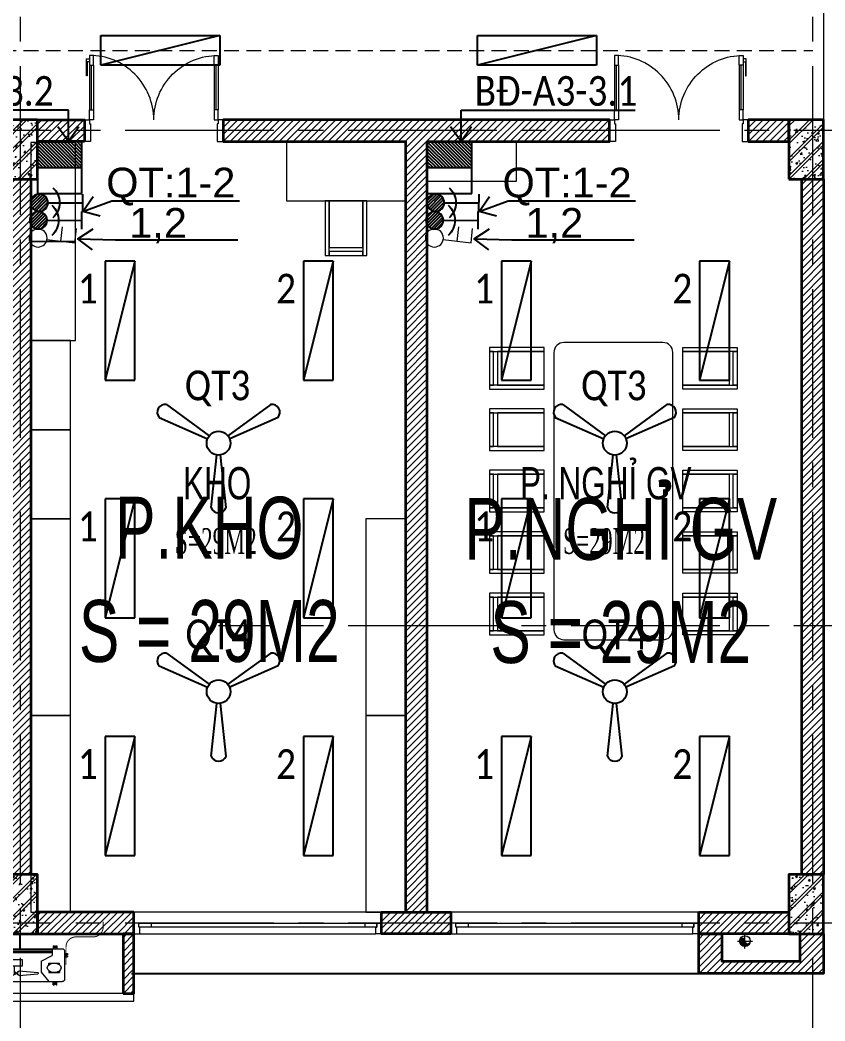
# Model space of a CAD drawing. Header units: millimetres. Extents: x 18326 to 214271, y -298828 to -198730.
# Drawn here: x 107347 to 115472, y -246619 to -236513 of the extents above; entities that cross this region are included whole.
import ezdxf
from ezdxf.enums import TextEntityAlignment as Align

# ---------------------------------------------------------------- set-up
doc = ezdxf.new("R2010")
doc.units = ezdxf.units.MM
doc.header["$LTSCALE"] = 20
doc.header["$MEASUREMENT"] = 0
for name, pattern in [('DASHED2', [0.375, 0.25, -0.125]), ('HIDDEN', [0.375, 0.25, -0.125]), ('xref LC GK$0$CENTER2', [1.125, 0.75, -0.125, 0.125, -0.125])]:
    doc.linetypes.add(name, pattern=pattern)
doc.layers.get('0').update_dxf_attribs({"lineweight": 0})
doc.layers.get('Defpoints').update_dxf_attribs({"color": 1, "lineweight": 25})
for name, color, linetype in [('!Cetech-TBD', 2, 'Continuous'), ('CDC-E', 2, 'Continuous'), ('CDC-E-Equip', 2, 'Continuous'), ('CDC-E-Note', 3, 'Continuous'), ('CETECH-E-Switch', 2, 'Continuous'), ('CETECH-TBD', 2, 'Continuous'), ('TBD', 2, 'Continuous'), ('TEXT', 7, 'Continuous'), ('xref_mb.A3$0$KV-Net thay 3', 251, 'Continuous')]:
    doc.layers.add(name, color=color, linetype=linetype)
for name, color, linetype, lineweight in [('0.MAU XANH- DAY DIEN', 3, 'HIDDEN', 20), ('IBST-E-Chieu sang', 2, 'Continuous', 9), ('KV-Cay xanh', 78, 'Continuous', 5), ('KV-Dim', 14, 'Continuous', 9), ('KV-Text', 7, 'Continuous', 25), ('KV_4_HATCH_VL_hthien', 7, 'Continuous', 0), ('xref LC GK$0$KV-Net truc', 251, 'xref LC GK$0$CENTER2', 9), ('xref_mb.A3$0$1', 1, 'Continuous', 25), ('xref_mb.A3$0$KV-Cat be tong', 6, 'Continuous', 35), ('xref_mb.A3$0$KV-Cat tuong', 4, 'Continuous', 35), ('xref_mb.A3$0$KV-Cay xanh', 78, 'Continuous', 5), ('xref_mb.A3$0$KV-Cua', 34, 'Continuous', 13), ('xref_mb.A3$0$KV-Hatch', 179, 'Continuous', 5), ('xref_mb.A3$0$KV-Net manh', 25, 'Continuous', 5), ('xref_mb.A3$0$KV-Net thay 1', 9, 'Continuous', 20), ('xref_mb.A3$0$KV-Net thay 2', 8, 'Continuous', 13), ('xref_mb.A3$0$KV-Noi that', 35, 'Continuous', 9), ('xref_mb.A3$0$KV-Thiet bi', 59, 'Continuous', 9)]:
    doc.layers.add(name, color=color, linetype=linetype, lineweight=lineweight)
doc.styles.add('AN - Arial', font='arial.ttf')
doc.styles.add('KT', font='vnsimli.shx', dxfattribs={"width": 0.72})
doc.styles.add('uv-abc', font='calibril.ttf', dxfattribs={"width": 0.85})
doc.styles.add('VN', font='arial.ttf', dxfattribs={"width": 0.7})
doc.styles.add('vuong chu', font='vntimeh.shx', dxfattribs={"width": 0.6, "bigfont": 'vnd.shx'})
doc.dimstyles.new('A2-1-140', dxfattribs={"dimscale": 100, "dimtxt": 3, "dimasz": 1.5, "dimexe": 0.7, "dimexo": 0, "dimgap": 0.5, "dimtad": 1, "dimdec": 0, "dimrnd": 50, "dimzin": 13, "dimdsep": 46, "dimtxsty": 'KT', "dimblk1": 'ARCHTICK', "dimblk2": 'ARCHTICK', "dimsah": 1, "dimcen": 0, "dimdle": 0.7, "dimclrd": 1, "dimclre": 1, "dimclrt": 3, "dimadec": 0, "dimazin": 0, "dimtfac": 1.222222, "dimtdec": 0, "dimtix": 1, "dimtmove": 2, "dimatfit": 3, "dimldrblk": 'ARCHTICK', "dimfxl": 5, "dimfxlon": 1, "dimtolj": 1, "dimtzin": 13, "dimarcsym": 0})

# ---------------------------------------------------------------- blocks, each defined once
blk = doc.blocks.new('T3RQƯ')
at = {"layer": 'KV-Text', "color": 8, "char_height": 625, "width": 6274.47, "attachment_point": 2, "style": 'VN'}
for s, insert in [('\\A1;\\pxqc;P.NGHỈ GV\\PS = 29M2', (68776, -17242)), ('\\A1;\\pxqc;P.KHO\\P\\pq*;S = 29M2', (64623, -17231, 0))]:
    blk.add_mtext(s, dxfattribs=dict(at, insert=insert))
blk = doc.blocks.new('t3')
at = {"layer": 'KV-Text', "color": 8, "xscale": 0.003999999956183369, "yscale": 0.003999999956183369, "zscale": 0.003999999956183369}
blk.add_blockref('T3RQƯ', (7.351, 232.338), dxfattribs=at)
blk = doc.blocks.new('004')
at = {"layer": 'KV-Text'}
for s, insert, char_height, width, attachment_point, style in [('\\A1;P. NGHỈ GV', (233.311, 4.493), 2.5, 53.90423, 1, 'VN'), ('\\A1;KHO', (207.152, 4.493), 2.5, 53.90423, 1, 'VN'), ('\\A1;S=29M2', (209.696, -1.261), 2, 47.17256, 5, 'vuong chu'), ('\\A1;S=29M2', (239.838, -1.261), 2, 47.17256, 5, 'vuong chu')]:
    blk.add_mtext(s, dxfattribs=dict(at, insert=insert, char_height=char_height, width=width, attachment_point=attachment_point, style=style))
blk = doc.blocks.new('pa6')
at = {"layer": 'CDC-E'}
h = blk.add_hatch(dxfattribs=at)
h.set_pattern_fill('ANSI31', scale=5)
h.set_pattern_definition([(45, (0, 0), (-11.2253, 11.2253), [])])
h.paths.add_polyline_path([(150, 175), (-150, 175), (-150, 0), (150, 0)])
for p, q in [((-150, 350), (150, 350)), ((-150, 0), (-150, 350)), ((150, 350), (150, 0)), ((-150, 175), (150, 175)), ((150, 0), (-150, 0))]:
    blk.add_line(p, q, dxfattribs=at)
blk = doc.blocks.new('_ARCHTICK')
at = {"color": 8, "const_width": 0.15}
blk.add_lwpolyline([(-0.5, -0.5), (0.5, 0.5)], dxfattribs=at)
blk = doc.blocks.new('q1')
at = {"layer": 'TBD', "linetype": 'ByBlock'}
for p, q in [((-75, 651), (-18, 119)), ((75, 651), (18, 119)), ((-601, -260), (-112, -44)), ((-526, -390), (-94, -75)), ((526, -390), (94, -75)), ((601, -260), (112, -44))]:
    blk.add_line(p, q, dxfattribs=at)
blk.add_circle((0, 0), 120, dxfattribs=at)
for centre, start, end in [((0, 623), 20.3028, 159.6972), ((-539, -311), 140.3028, 279.6972), ((539, -311), 260.3028, 39.6972)]:
    blk.add_arc(centre, 80, start, end, dxfattribs=at)
blk = doc.blocks.new('l57')
at = {"layer": '!Cetech-TBD'}
for p, q in [((-600, 150), (600, 150)), ((600, 150), (-600, -150)), ((-600, -150), (-600, 150)), ((600, 150), (600, -150)), ((600, -150), (-600, -150))]:
    blk.add_line(p, q, dxfattribs=at)
blk = doc.blocks.new('*X544')
at = {"color": 0}
for p, q in [((11475.3, 51568.3), (11556.7, 51649.7)), ((11478.7, 51598.1), (11526.9, 51646.3)), ((11480.5, 51546.9), (11578.1, 51644.5)), ((11490, 51530), (11595, 51635)), ((11503.1, 51516.5), (11608.5, 51621.9)), ((11519.6, 51506.5), (11618.5, 51605.4)), ((11540.3, 51500.6), (11624.4, 51584.7)), ((11568.4, 51502.3), (11622.7, 51556.6))]:
    blk.add_line(p, q, dxfattribs=at)
blk = doc.blocks.new('S14')
at = {"layer": '!Cetech-TBD'}
for p, q in [((-75, 375), (75, 375)), ((0, 75), (0, 375))]:
    blk.add_line(p, q, dxfattribs=at)
blk.add_circle((0, 0), 75, dxfattribs=at)
blk.add_arc((0, 0), 175, 41.81031, 138.18969, dxfattribs=at)
blk.add_blockref('*X544', (-11550, -51575), dxfattribs=at)
blk = doc.blocks.new('Cong tac 2 - 1 chieu')
blk.add_line((50.2, 55.5), (214, 221.5))
for points in [[(214, 221.5), (298.8, 136.6)], [(132.1, 138.5), (217, 53.6)]]:
    blk.add_lwpolyline(points)
blk.add_circle((0, 0), 74.9)
blk = doc.blocks.new('*U578')
at = {"rotation": 175.8856004609145}
blk.add_blockref('Cong tac 2 - 1 chieu', (0, 0), dxfattribs=at)
blk = doc.blocks.new('*U579')
at = {"rotation": 175.8856004609145}
blk.add_blockref('Cong tac 2 - 1 chieu', (0, 0), dxfattribs=at)
blk = doc.blocks.new('xref LC GK$0$LC')
at = {"layer": 'xref LC GK$0$KV-Net truc', "color": 8, "ltscale": 100}
for points in [[(77000, 10100), (77000, -85479)], [(85000, 10100), (85000, -85479)], [(117812, -28800), (39359, -28800)], [(117812, -33800), (79004, -33800)], [(117812, -36800), (39359, -36800)]]:
    blk.add_lwpolyline(points, dxfattribs=at)
blk = doc.blocks.new('xref_mb.A3$0$CN')
at = {"color": 8}
for p, q in [((-286.7, -348.5), (-286.7, 378.5)), ((-19.9, 398.4), (-266.8, 398.4)), ((-71.3, 398.4), (-71.3, 423.2)), ((-61.4, 423.2), (-71.3, 423.2)), ((-61.4, 398.4), (-61.4, 423.2)), ((-51.4, 398.4), (-51.4, 423.2)), ((-41.4, 423.2), (-51.4, 423.2)), ((-41.4, 398.4), (-41.4, 423.2)), ((0, -348.5), (0, 378.5)), ((-314, 332, 3.3), (-286.7, 332)), ((-314, 323.4, 3.3), (-314, 332, 3.3)), ((-314, 298.8, 3.3), (-314, 307.4, 3.3)), ((-314, 298.8, 3.3), (-286.7, 298.8)), ((-310.7, 320, 3.3), (-295.8, 320, 3.3)), ((-310.7, 310.8, 3.3), (-295.8, 310.8, 3.3)), ((-295.8, 310.8, 3.3), (-295.8, 320, 3.3)), ((27.3, 332, 3.3), (0, 332)), ((27.3, 298.8, 3.3), (0, 298.8)), ((9.1, 310.8, 3.3), (9.1, 320, 3.3)), ((23.9, 320, 3.3), (9.1, 320, 3.3)), ((23.9, 310.8, 3.3), (9.1, 310.8, 3.3)), ((27.3, 323.4, 3.3), (27.3, 332, 3.3)), ((27.3, 298.8, 3.3), (27.3, 307.4, 3.3)), ((-314, -238, -0.4), (-286.7, -238, -3.8)), ((-314, -246.6, -0.4), (-314, -238, -0.4)), ((-314, -271.2, -0.4), (-314, -262.6, -0.4)), ((-310.7, -249.9, -0.4), (-295.8, -249.9, -0.4)), ((-310.7, -259.2, -0.4), (-295.8, -259.2, -0.4)), ((-295.8, -259.2, -0.4), (-295.8, -249.9, -0.4)), ((27.3, -238, -0.4), (0, -238, -3.8)), ((9.1, -259.2, -0.4), (9.1, -249.9, -0.4)), ((23.9, -249.9, -0.4), (9.1, -249.9, -0.4)), ((23.9, -259.2, -0.4), (9.1, -259.2, -0.4)), ((27.3, -246.6, -0.4), (27.3, -238, -0.4)), ((27.3, -271.2, -0.4), (27.3, -262.6, -0.4)), ((-314, -271.2, -0.4), (-286.7, -271.2, -3.8)), ((-253.5, -381.6), (-286.7, -348.5)), ((0, -348.5), (-33.2, -381.6)), ((27.3, -271.2, -0.4), (0, -271.2, -3.8)), ((-33.2, -381.6), (-253.5, -381.6))]:
    blk.add_line(p, q, dxfattribs=at)
at = {"color": 8, "lineweight": 5}
for p, q in [((-191.1, 354.7), (-206.6, 354.7)), ((-206.6, 260.3), (-206.6, 354.7)), ((-140.7, 354.7), (-125.2, 354.7)), ((-125.2, 260.3), (-125.2, 354.7)), ((-107, 194.7), (-59.8, 290.7)), ((-6.6, 290.7), (-59.8, 290.7)), ((-33.2, -335.2), (-33.2, 290.7)), ((-19.9, -328.5), (-19.9, 290.7)), ((-6.6, -321.9), (-6.6, 290.7)), ((-205.6, 194.7), (-286.7, 261.4)), ((-191.1, 260.3), (-206.6, 260.3)), ((-107, 194.7), (-205.6, 194.7)), ((-140.7, 260.3), (-125.2, 260.3)), ((-232.6, 1), (-219.6, 163.4)), ((-193.5, 1), (-206.5, 163.4)), ((-198.6, -36.3), (-227.4, -36.3)), ((-150.6, -41.8), (-227.4, -41.8)), ((-227.4, -82.2), (-227.4, -41.8)), ((-150.6, -82.2), (-227.4, -82.2)), ((-206.8, -12.2), (-219.3, -12.2)), ((-216.6, -36.3), (-216.6, -12.2)), ((-209.4, -36.3), (-209.4, -12)), ((-232.6, -125.1), (-219.6, -287.4)), ((-198.6, -87.7), (-227.4, -87.7)), ((-206.8, -111.8), (-219.3, -111.8)), ((-216.6, -87.7), (-216.6, -111.8)), ((-209.4, -87.7), (-209.4, -112.1)), ((-193.5, -125.1), (-206.5, -287.4)), ((-46.5, -348.5), (-237.1, -348.5)), ((-237.1, -375), (-237.1, -348.5)), ((-53.1, -361.7), (-237.1, -361.7)), ((-59.7, -375), (-237.1, -375))]:
    blk.add_line(p, q, dxfattribs=at)
blk.add_lwpolyline([(-92.9, -152.2), (-92.9, 28.1), (-150.6, 28.1), (-150.6, -152.2)], close=True, dxfattribs=at)
at = {"color": 8}
for centre, radius, start, end in [((-266.8, 378.5), 19.9, 90, 180), ((-19.9, 378.5), 19.9, 0, 90), ((-310.7, 323.4, 3.3), 3.32, 180, 270), ((-310.7, 307.4, 3.3), 3.32, 90, 180), ((23.9, 323.4, 3.3), 3.32, 270, 0), ((23.9, 307.4, 3.3), 3.32, 0, 90), ((-310.7, -246.6, -0.4), 3.32, 180, 270), ((-310.7, -262.6, -0.4), 3.32, 90, 180), ((23.9, -246.6, -0.4), 3.32, 270, 0), ((23.9, -262.6, -0.4), 3.32, 0, 90)]:
    blk.add_arc(centre, radius, start, end, dxfattribs=at)
at = {"color": 8, "lineweight": 5}
for centre, radius, start, end in [((-213, 161.5), 6.84, 16.36423, 163.63577), ((-219.3, 1), 13.3, 180, 270), ((-206.8, 1), 13.3, 270, 0), ((-219.3, -125.1), 13.3, 90, 180), ((-206.8, -125.1), 13.3, 0, 90), ((-213, -285.5), 6.84, 196.36423, 343.63577), ((-59.7, -321.9), 53.1, 270, 0), ((-53.1, -328.5), 33.2, 270, 0), ((-46.5, -335.2), 13.3, 270, 0)]:
    blk.add_arc(centre, radius, start, end, dxfattribs=at)
at = {"color": 8, "lineweight": 5, "extrusion": (0, 0, -1)}
blk.add_ellipse((-165.9, 307.5), major_axis=(0, -60.1), ratio=0.677923, dxfattribs=at)
at = {"layer": 'Defpoints', "color": 8}
blk.add_line((0, 8.4), (130, 8.4), dxfattribs=at)
blk.add_lwpolyline([(130, -381.6), (130, 398.4)], dxfattribs=at)
blk = doc.blocks.new('xref_mb.A3$0$Module che dieu hoa')
at = {"layer": 'xref_mb.A3$0$KV-Hatch'}
h = blk.add_hatch(dxfattribs=at)
h.set_pattern_fill('ANSI31', color=8, scale=400)
h.set_pattern_definition([(45, (-90221.89, 77739.975), (-35.35534, 35.35534), [])])
h.paths.add_polyline_path([(-25, -600), (85, -600), (85, 0), (-25, 0)])
h.paths.add_polyline_path([(2165, -600), (2275, -600), (2275, 0), (2165, 0)])
at = {"layer": 'xref_mb.A3$0$KV-Cat tuong', "color": 8}
for points in [[(-25, -600), (85, -600), (85, 0), (-25, 0)], [(2165, -600), (2275, -600), (2275, 0), (2165, 0)]]:
    blk.add_lwpolyline(points, close=True, dxfattribs=at)
at = {"layer": 'xref_mb.A3$0$KV-Thiet bi', "color": 8, "const_width": 10}
blk.add_lwpolyline([(1964, 125), (1964, 70, -0.414214), (1864, -30), (1689, -30, 0.414214), (1589, -130), (1589, -315)], format="xyb", dxfattribs=at)
at = {"layer": 'xref_mb.A3$0$KV-Thiet bi', "color": 8}
blk.add_lwpolyline([(-25, -680), (2275, -680), (2275, -600), (-25, -600)], close=True, dxfattribs=at)
at = {"layer": 'xref_mb.A3$0$KV-Thiet bi', "color": 8, "xscale": -1.15384615384619, "yscale": 1.15384615384619, "zscale": 1.153846153846189, "rotation": 270}
blk.add_blockref('xref_mb.A3$0$CN', (1115, -150), dxfattribs=at)
blk = doc.blocks.new('*U278')
at = {"layer": 'xref_mb.A3$0$KV-Cat tuong', "color": 8}
blk.add_lwpolyline([(0, 0), (-235, 0), (-235, -275), (-1025, -275), (-1025, 0), (-1260, 0), (-1260, -400), (0, -400)], close=True, dxfattribs=at)
blk = doc.blocks.new('*U291')
at = {"color": 8}
for p, q in [((70, 100), (70, 550)), ((90, 550), (90, 100)), ((1310, 550), (1310, 100)), ((1330, 100), (1330, 550))]:
    blk.add_line(p, q, dxfattribs=at)
for points in [[(22, 445), (22, 614), (50, 614), (50, 586), (27, 586), (27, 445)], [(0, 0), (50, 0), (50, -40), (60, -40), (60, -220), (0, -220)], [(1400, 0), (1350, 0), (1350, -40), (1340, -40), (1340, -220), (1400, -220)]]:
    blk.add_lwpolyline(points, close=True, dxfattribs=at)
for points in [[(50, 550), (90, 550), (90, 650), (50, 650), (50, 550)], [(1350, 550), (1310, 550), (1310, 650), (1350, 650), (1350, 550)], [(50, 553), (50, 100)], [(1350, 553), (1350, 100)], [(50, 100), (90, 100), (90, 0), (50, 0), (50, 100)], [(1350, 100), (1310, 100), (1310, 0), (1350, 0), (1350, 100)]]:
    blk.add_lwpolyline(points, dxfattribs=at)
at = {"color": 8, "ltscale": 0.2}
for points in [[(700, 0, 0.414214), (50, 650, 0.414214)], [(700, 0, -0.414214), (1350, 650, -0.414214)]]:
    blk.add_lwpolyline(points, format="xyb", dxfattribs=at)
blk = doc.blocks.new('*U271')
at = {"color": 8}
for p, q in [((-110, 1240), (-110, -1140)), ((-220, 1125), (-220, -1035)), ((-180, -1035), (-180, 1125)), ((-220, -1200), (-110, -1200))]:
    blk.add_line(p, q, dxfattribs=at)
for points in [[(-220, 1300), (-110, 1300), (-110, 1240), (-110, 1240), (-110, 1240), (-180, 1240), (-180, 1250), (-220, 1250)], [(-180, 1250), (-220, 1250), (-220, 1125), (-180, 1125)], [(-180, -1035), (-220, -1035), (-220, -1150), (-180, -1150)], [(-220, -1200), (-110, -1200), (-110, -1140), (-110, -1140), (-110, -1140), (-180, -1140), (-180, -1150), (-220, -1150)]]:
    blk.add_lwpolyline(points, close=True, dxfattribs=at)
blk = doc.blocks.new('xref_mb.A3$0$TX - 02')
at = {"layer": 'xref_mb.A3$0$KV-Hatch'}
h = blk.add_hatch(dxfattribs=at)
h.set_pattern_fill('ANSI31', color=8, scale=400)
h.set_pattern_definition([(45, (-111346.89, -98495.025), (-35.355339, 35.355339), [])])
h.paths.add_polyline_path([(-3350, -235), (-3825, -235), (-3825, -15), (-3350, -15)])
h.paths.add_polyline_path([(110, -235), (1950, -235), (1950, -15), (-1950, -15), (-1950, -235), (-110, -235), (-110, -8015), (110, -8015)])
h.paths.add_polyline_path([(3350, -235), (3760, -235), (3760, -15), (3350, -15)])
h.paths.add_polyline_path([(-2850, -8015), (-3825, -8015), (-3825, -8235), (-2850, -8235)])
h.paths.add_polyline_path([(350, -8235), (-350, -8235), (-350, -8015), (350, -8015)])
h.paths.add_polyline_path([(2850, -8015), (3760, -8015), (3760, -8235), (2850, -8235)])
at = {"layer": 'xref_mb.A3$0$KV-Cat tuong', "color": 8}
for points in [[(-3350, -235), (-3825, -235), (-3825, -15), (-3350, -15)], [(110, -235), (1950, -235), (1950, -15), (-1950, -15), (-1950, -235), (-110, -235), (-110, -8015), (110, -8015)], [(3350, -235), (3760, -235), (3760, -15), (3350, -15)], [(-2850, -8015), (-3825, -8015), (-3825, -8235), (-2850, -8235)], [(350, -8235), (-350, -8235), (-350, -8015), (350, -8015)], [(2850, -8015), (3760, -8015), (3760, -8235), (2850, -8235)]]:
    blk.add_lwpolyline(points, close=True, dxfattribs=at)
at = {"layer": 'xref_mb.A3$0$KV-Net thay 2', "color": 8}
for p, q in [((-350, -8015), (-2850, -8015)), ((2850, -8015), (350, -8015))]:
    blk.add_line(p, q, dxfattribs=at)
at = {"layer": 'xref_mb.A3$0$KV-Cua', "color": 8}
blk.add_blockref('*U291', (-3350, -15), dxfattribs=at)
at = {"layer": 'xref_mb.A3$0$KV-Cua', "color": 8, "xscale": -1}
blk.add_blockref('*U291', (3350, -15), dxfattribs=at)
at = {"layer": 'xref_mb.A3$0$KV-Cua', "color": 8, "xscale": -1.000000000000001, "rotation": 90}
for p in [(-1550, -8345), (1650, -8345)]:
    blk.add_blockref('*U271', p, dxfattribs=at)
blk = doc.blocks.new('xref_mb.A3$0$cot 350x600')
at = {"layer": 'xref_mb.A3$0$KV-Hatch'}
h = blk.add_hatch(dxfattribs=at)
h.set_pattern_fill('CHAU-01', color=8, scale=30, pattern_type=2)
h.set_pattern_definition([(50, (0, 0), (215.17805, -18.82564), [22.5, -247.5]), (355, (0, 0), (-41.6254, 225.65764), [18, -198]), (100.4514, (17.93, -1.57), (173.55281, 206.83186), [19.12206, -210.34263]), (46.1842, (0, 60), (320.1723, -49.6557), [33.75, -371.25]), (96.6356, (26.68, 55.86), (280.3988, 292.23536), [28.6831, -315.5139]), (351.1842, (0, 60), (280.3986, 292.2356), [27, -297]), (21, (30, 45), (179.07212, -120.78567), [22.5, -247.5]), (326, (30, 45), (72.9946, 217.54501), [18, -198]), (71.4514, (44.92, 34.93), (252.06679, 96.75915), [19.12206, -210.34263]), (37.5, (0, 0), (3.647957, 99.868156), [0, -195.6, 0, -201, 0, -198.75]), (7.5, (0, 0), (78.92086, 118.323514), [0, -114.6, 0, -191.1, 0, -75.75]), (327.5, (-66.9, 0), (160.14673, -6.76646), [0, -75, 0, -234, 0, -310.5]), (317.5, (-96.9, 0), (174.95585, 30.03149), [0, -97.5, 0, -155.4, 0, -220.5]), (45, (0, 0), (-90.156115, 90.156115), []), (45, (0, 36.75), (-90.156115, 90.156115), [])])
h.paths.add_polyline_path([(187770, 89199), (187420, 89199), (187420, 88599), (187770, 88599)])
at = {"layer": 'xref_mb.A3$0$KV-Cat be tong', "color": 8}
blk.add_lwpolyline([(187420, 88599), (187770, 88599), (187770, 89199), (187420, 89199)], close=True, dxfattribs=at)
blk = doc.blocks.new('xref_mb.A3$0$DVCT3')
at = {"layer": 'xref_mb.A3$0$1', "color": 8}
for p in [(395312, -107068), (403247, -107068), (395312, -114688), (403247, -114688)]:
    blk.add_blockref('xref_mb.A3$0$cot 350x600', p, dxfattribs=at)
blk = doc.blocks.new('*U287')
at = {"layer": 'xref_mb.A3$0$KV-Hatch'}
h = blk.add_hatch(dxfattribs=at)
h.set_pattern_fill('ANSI31', color=8, scale=400)
h.paths.add_polyline_path([(-95, 7020), (125, 7020), (125, 0), (-95, 0)])
at = {"layer": 'xref_mb.A3$0$KV-Cat tuong', "color": 8}
blk.add_lwpolyline([(-95, 7020), (125, 7020), (125, 0), (-95, 0)], close=True, dxfattribs=at)
blk = doc.blocks.new('xref_mb.A3$0$od')
at = {"ltscale": 10}
h = blk.add_hatch(dxfattribs=at)
h.set_pattern_fill('ANSI31', color=8, scale=0.5, style=0)
h.set_pattern_definition([(45, (-2211.68692, 549.289586), (-0.0441941738, 0.0441941738), [])])
h.paths.add_polyline_path([(-0.62, 0, -0.414214), (0, 0.62), (0, 0)])
h.paths.add_polyline_path([(0, -0.62, -0.414214), (-0.62, 0), (0, 0, 1)])
h.paths.add_polyline_path([(0, 0), (0, 0.62, -1)])
at = {"color": 8, "ltscale": 0.02}
for p, q in [((-0.88, 0), (0.88, 0)), ((0, 0.88), (0, -0.88))]:
    blk.add_line(p, q, dxfattribs=at)
at = {"color": 8, "ltscale": 10}
blk.add_circle((0, 0), 0.625, dxfattribs=at)
for centre, start, end in [((0, -0.31), 90, 270), ((0, 0.31), 270, 90)]:
    blk.add_arc(centre, 0.312, start, end, dxfattribs=at)
blk = doc.blocks.new('xref_mb.A3$0$TNM')
at = {"layer": 'xref_mb.A3$0$KV-Net manh', "color": 8, "lineweight": 40, "ltscale": 0.25, "xscale": 86.40000000209595, "yscale": 86.40000000209595, "zscale": 86.40000000209595, "rotation": 90}
blk.add_blockref('xref_mb.A3$0$od', (71893, 36356), dxfattribs=at)
blk = doc.blocks.new('xref_mb.A3$0$ghe vi tinh giao vien')
at = {"color": 8}
for points in [[(-170, 0), (-170, 550), (-210, 550), (-210, 0)], [(170, 550), (-170, 550), (-170, 510), (170, 510)], [(210, 0), (210, 550), (170, 550), (170, 0)], [(170, 0), (170, 470), (-170, 470), (-170, 0)]]:
    blk.add_lwpolyline(points, close=True, dxfattribs=at)
blk = doc.blocks.new('xref_mb.A3$0$A$Cf2a3cade')
at = {"color": 8}
blk.add_lwpolyline([(0, -400), (900, -400), (900, 0), (0, 0)], close=True, dxfattribs=at)
blk.add_lwpolyline([(2479, -4929), (2479, -2129, 0.414214), (2379, -2029), (1379, -2029, 0.414214), (1279, -2129), (1279, -4929, 0.414214), (1379, -5029), (2379, -5029, 0.414214)], format="xyb", close=True, dxfattribs=at)
at = {"color": 8, "rotation": 90}
for p in [(1179, -2289), (1179, -2909), (1179, -3529), (1179, -4149), (1179, -4769)]:
    blk.add_blockref('xref_mb.A3$0$ghe vi tinh giao vien', p, dxfattribs=at)
at = {"color": 8, "xscale": -1, "rotation": 270}
for p in [(2579, -2289), (2579, -2909), (2579, -3529), (2579, -4149), (2579, -4769)]:
    blk.add_blockref('xref_mb.A3$0$ghe vi tinh giao vien', p, dxfattribs=at)

msp = doc.modelspace()

# ---------------------------------------------------------------- hatches: boundary and pattern name
at = {"layer": 'xref_mb.A3$0$KV-Hatch'}
h = msp.add_hatch(dxfattribs=at)
h.set_pattern_fill('ANSI31', color=8, scale=400)
h.paths.add_polyline_path([(109707, -234630), (107457, -234630), (107457, -234740), (109927, -234740), (109927, -234120), (107237, -234120), (107237, -234520), (107457, -234520), (107457, -234230), (109707, -234230)])
h.paths.add_polyline_path([(102187, -233920), (102407, -233920), (102407, -234740), (102187, -234740)])
h.paths.add_polyline_path([(99457, -234740), (99457, -234520), (99237, -234520), (99237, -233920), (99467, -233920), (100257, -234520), (100257, -234740)])
h.paths.add_polyline_path([(100075, -234520), (99457, -234520), (99457, -234051)], flags=16)
h.paths.add_polyline_path([(80767, -234740), (83237, -234740), (83237, -234630), (80987, -234630), (80987, -234230), (83237, -234230), (83237, -234520), (83457, -234520), (83457, -234120), (80767, -234120)])
h.paths.add_polyline_path([(72437, -232690), (72437, -233000), (72347, -233000), (72347, -232160), (72437, -232160), (72437, -232470), (72657, -232470), (72657, -232050), (72237, -232050), (72237, -233110), (72657, -233110), (72657, -232690)])
h.paths.add_polyline_path([(72437, -226630), (72347, -226630), (72347, -225830), (72437, -225830), (72437, -226520), (72657, -226520), (72657, -225720), (72237, -225720), (72237, -226740), (72437, -226740)])
h.paths.add_polyline_path([(72437, -237520), (71837, -237520), (71837, -237750), (72437, -238540), (72657, -238540), (72657, -237740), (72437, -237740), (72437, -238358), (71967, -237740), (72437, -237740)])
h.paths.add_polyline_path([(71837, -240470), (71837, -240690), (72657, -240690), (72657, -240470)])
h.paths.add_polyline_path([(72437, -244468), (72437, -243640), (71967, -243640)], flags=16)
h.paths.add_polyline_path([(71837, -243650), (72437, -244650), (72657, -244650), (72657, -243420), (71837, -243420)])
h.paths.add_polyline_path([(71837, -250270), (71837, -250490), (72437, -250490), (72437, -250270)])
h.paths.add_polyline_path([(72437, -256440), (72437, -256330), (72347, -256330), (72347, -255910), (72437, -255910), (72437, -256220), (72657, -256220), (72657, -255800), (72237, -255800), (72237, -256440)])
h.paths.add_polyline_path([(84472, -245740), (84237, -245740), (84237, -246015), (82457, -246015), (82457, -245740), (82222, -245740), (82222, -246140), (84472, -246140)])
h.paths.add_polyline_path([(114197, -245740), (114432, -245740), (114432, -246015), (115222, -246015), (115222, -245740), (115457, -245740), (115457, -246140), (114197, -246140)])

# ---------------------------------------------------------------- linework, layer by layer
at = {"layer": '0.MAU XANH- DAY DIEN', "linetype": 'DASHED2', "ltscale": 30}
msp.add_lwpolyline([(78357, -236820), (115351, -236820)], dxfattribs=at)
at = {"layer": 'xref_mb.A3$0$KV-Net thay 1', "color": 8}
msp.add_lwpolyline([(109927, -234520), (115457, -234520), (115457, -237520)], dxfattribs=at)
at = {"layer": 'xref_mb.A3$0$KV-Net thay 3', "color": 8}
msp.add_line((108472, -246140), (114222, -246140), dxfattribs=at)
at = {"layer": 'xref_mb.A3$0$KV-Noi that', "color": 8}
for points in [[(107457, -237750), (107457, -238750), (107907, -238750), (107907, -237750)], [(110037, -238340), (111237, -238340), (111237, -237740), (110037, -237740)], [(107457, -238750), (107457, -239750), (107907, -239750), (107907, -238750)], [(107857, -240650), (107857, -239750), (107457, -239750), (107457, -240650)], [(107857, -241550), (107857, -240650), (107457, -240650), (107457, -241550)], [(107457, -241550), (107457, -243535), (107857, -243535), (107857, -241550)], [(110837, -241550), (110837, -243535), (111237, -243535), (111237, -241550)], [(107457, -243535), (107457, -245520), (107857, -245520), (107857, -243535)], [(110837, -243535), (110837, -245520), (111237, -245520), (111237, -243535)]]:
    msp.add_lwpolyline(points, close=True, dxfattribs=at)

# ---------------------------------------------------------------- block references
at = {"color": 8}
msp.add_blockref('xref_mb.A3$0$TNM', (42771, -282168), dxfattribs=at)
at = {"xscale": 0.9999811998533592, "yscale": 0.9999811998533592, "zscale": 0.9999811998533592}
for p in [(108764, -236820), (112565, -236820)]:
    msp.add_blockref('l57', p, dxfattribs=at)
at = {"xscale": -0.9999811998533592, "yscale": 0.9999811998533592, "zscale": 0.9999811998533592, "rotation": 270}
for p in [(108357, -239548), (110357, -239548), (112357, -239548), (114357, -239548), (108357, -241948), (110357, -241948), (112357, -241948), (114357, -241948), (108357, -244348), (110357, -244348), (112357, -244348), (114357, -244348)]:
    msp.add_blockref('l57', p, dxfattribs=at)
at = {"layer": 'CDC-E-Equip', "xscale": -1.5, "yscale": 1.5, "zscale": 1.5, "rotation": 180}
for p in [(107747, -237740), (107747, -237740), (111682, -237740), (111682, -237740)]:
    msp.add_blockref('pa6', p, dxfattribs=at)
at = {"layer": 'CETECH-E-Switch', "ltscale": 30, "rotation": 269.9189953787706}
for p, xscale, yscale, zscale in [((107541, -238358), -1.170150617869477, 1.170150617869477, 1.170150617869477), ((111541, -238358), -1.170150617869477, 1.170150617869477, 1.170150617869477), ((107532, -238535), -1.170150617869478, 1.170150617869478, 1.170150617869478), ((111532, -238535), -1.170150617869478, 1.170150617869478, 1.170150617869478)]:
    msp.add_blockref('S14', p, dxfattribs=dict(at, xscale=xscale, yscale=yscale, zscale=zscale))
at = {"layer": 'CETECH-TBD', "ltscale": 1000, "rotation": 180}
for p in [(109351, -240785), (113351, -240785), (109351, -243294), (113351, -243294)]:
    msp.add_blockref('q1', p, dxfattribs=at)
at = {"layer": 'IBST-E-Chieu sang', "xscale": -1.212631576989025, "yscale": 1.212631576989025, "zscale": 1.212631576989025, "rotation": 34.53555790885185}
for name, p in [('*U578', (107529, -238714)), ('*U579', (111529, -238714))]:
    msp.add_blockref(name, p, dxfattribs=at)
at = {"layer": 'KV-Cay xanh', "color": 8, "xscale": 250, "yscale": 250, "zscale": 250}
msp.add_blockref('t3', (42797, -282180), dxfattribs=at)
at = {"layer": 'KV_4_HATCH_VL_hthien', "xscale": 130, "yscale": 130, "zscale": 130}
msp.add_blockref('004', (82063, -241611), dxfattribs=at)
at = {"layer": 'xref LC GK$0$KV-Net truc', "color": 8}
msp.add_blockref('xref LC GK$0$LC', (30347, -208830), dxfattribs=at)
at = {"layer": 'xref_mb.A3$0$1', "color": 8}
msp.add_blockref('xref_mb.A3$0$DVCT3', (-475559, -219651), dxfattribs=at)
at = {"layer": 'xref_mb.A3$0$KV-Cat tuong', "color": 8}
msp.add_blockref('xref_mb.A3$0$Module che dieu hoa', (106222, -245740), dxfattribs=at)
at = {"layer": 'xref_mb.A3$0$KV-Cay xanh', "color": 8}
msp.add_blockref('xref_mb.A3$0$TX - 02', (111347, -237505), dxfattribs=at)
at = {"layer": 'xref_mb.A3$0$KV-Net thay 2', "color": 8}
for p in [(107332, -245140), (115332, -245140)]:
    msp.add_blockref('*U287', p, dxfattribs=at)
at = {"layer": 'xref_mb.A3$0$KV-Net thay 2', "color": 8, "xscale": -1}
msp.add_blockref('*U278', (114197, -245740), dxfattribs=at)
at = {"layer": 'xref_mb.A3$0$KV-Noi that', "color": 8}
msp.add_blockref('xref_mb.A3$0$A$Cf2a3cade', (111457, -237740), dxfattribs=at)
at = {"layer": 'xref_mb.A3$0$KV-Noi that', "color": 8, "rotation": 179.9999999999999}
msp.add_blockref('xref_mb.A3$0$ghe vi tinh giao vien', (110637, -238340), dxfattribs=at)

# ---------------------------------------------------------------- texts
at = {"layer": 'CDC-E-Note', "style": 'uv-abc', "width": 0.85}
for s, p in [('BĐ-A3-3.2', (106044, -237229)), ('BĐ-A3-3.1', (111935, -237229)), ('1', (107931, -239225)), ('2', (109931, -239225)), ('1', (111931, -239225)), ('2', (113931, -239225)), ('QT3', (109009, -240202)), ('QT3', (113009, -240202)), ('1', (107931, -241625)), ('2', (109931, -241625)), ('1', (111931, -241625)), ('2', (113931, -241625)), ('QT4', (109015, -242715)), ('QT4', (113015, -242715)), ('1', (107931, -244025)), ('2', (109931, -244025)), ('1', (111931, -244025)), ('2', (113931, -244025))]:
    msp.add_text(s, height=300, dxfattribs=at).set_placement(p, align=Align.MIDDLE_LEFT)
at = {"layer": 'TEXT', "color": 2, "style": 'AN - Arial'}
for s, p in [('QT:1-2', (108217, -238304)), ('QT:1-2', (112217, -238304)), ('1,2', (108449, -238711)), ('1,2', (112449, -238711))]:
    msp.add_text(s, height=300, dxfattribs=at).set_placement(p)

# ---------------------------------------------------------------- leaders
at = {"layer": 'KV-Dim', "color": 0}
for points, override in [([(107836, -237740), (107836, -237423), (106080, -237423)], {"dimgap": 0.5, "dimtad": 0, "dimclrd": 0, "dimldrblk": 'Open90'}), ([(107836, -237740), (107836, -237423), (106080, -237423)], {"dimgap": 0.5, "dimtad": 0, "dimclrd": 0, "dimldrblk": 'Open90'}), ([(111799, -237740), (111799, -237423), (113556, -237423)], {"dimgap": 0.5, "dimtad": 0, "dimclrd": 0, "dimldrblk": 'Open90'}), ([(111799, -237740), (111799, -237423), (113556, -237423)], {"dimgap": 0.5, "dimtad": 0, "dimclrd": 0, "dimldrblk": 'Open90'}), ([(107980, -238446), (108274, -238338), (109561, -238338)], {"dimtad": 0, "dimclrd": 0, "dimldrblk": 'Open90'}), ([(111980, -238446), (112274, -238338), (113561, -238338)], {"dimtad": 0, "dimclrd": 0, "dimldrblk": 'Open90'}), ([(107931, -238721), (108312, -238733), (109545, -238733)], {"dimtad": 0, "dimclrd": 0, "dimldrblk": 'Open90'}), ([(111931, -238721), (112312, -238733), (113545, -238733)], {"dimtad": 0, "dimclrd": 0, "dimldrblk": 'Open90'})]:
    msp.add_leader(points, dimstyle='A2-1-140', override=override, dxfattribs=at)

doc.saveas('drawing.dxf')
